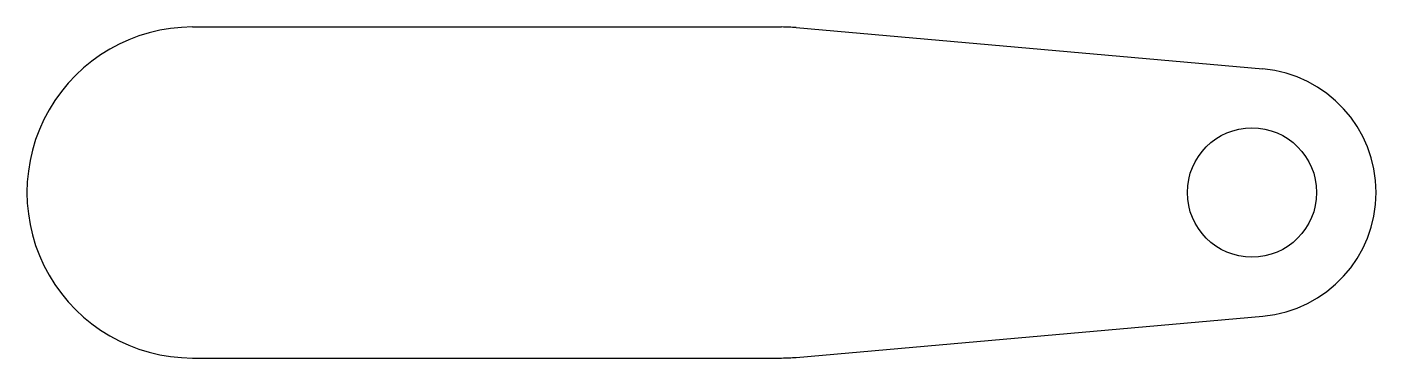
# Model space of a CAD drawing. Extents: x -118 to 12, y -16 to 16.
import ezdxf

# ---------------------------------------------------------------- set-up
doc = ezdxf.new("R2010")
doc.units = 0
doc.layers.add('Sketch', color=7, linetype='CONTINUOUS')

msp = doc.modelspace()

# ---------------------------------------------------------------- linework, layer by layer
at = {"layer": 'Sketch'}
for p, q in [((-102.5, 16), (-45.5, 16)), ((-44.0934, 15.9381), (1.05495, 11.9535)), ((-44.0934, -15.9381), (1.05495, -11.9535)), ((-102.5, -16), (-45.5, -16))]:
    msp.add_line(p, q, dxfattribs=at)
msp.add_circle((0, 0), 6.25, dxfattribs=at)
for centre, radius, start, end in [((-102.5, 0), 16, 90, -89.9999), ((-45.5, 0), 16, 84.9565, 90), ((0, 0), 12, -84.9565, 84.9565), ((-45.5, 0), 16, -90, -84.9565)]:
    msp.add_arc(centre, radius, start, end, dxfattribs=at)

doc.saveas('drawing.dxf')
